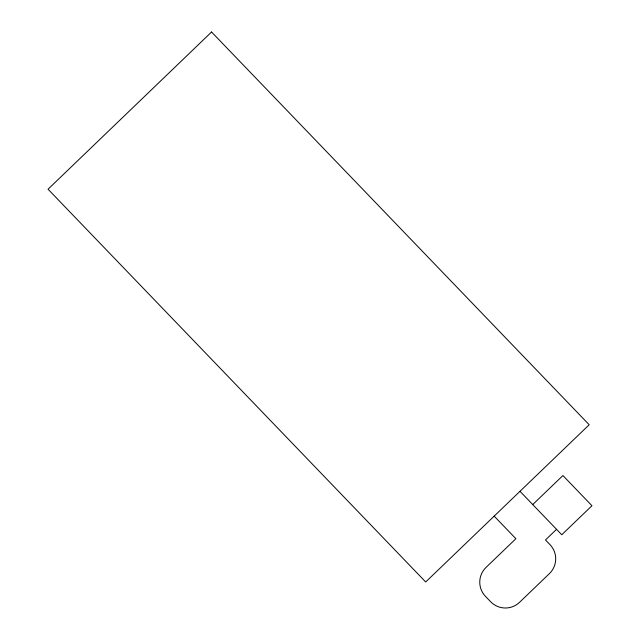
<?xml version="1.0" encoding="UTF-8"?>
<svg xmlns="http://www.w3.org/2000/svg" width="640" height="640" viewBox="0 0 640 640"><rect width="100%" height="100%" fill="white"/><g stroke="black" fill="none" stroke-linecap="round" stroke-linejoin="round"><path stroke-width="0.96" d="M532.728 504.568L562.92 475.536L591.952 505.728L561.76 534.76L519.992 491.312M556.544 529.328L545.488 539.96L549.992 544.648A20.472 20.472 0 0 1 549.424 573.592L519.584 602.288A20.472 20.472 0 0 1 490.632 601.72L485.472 596.352A20.472 20.472 0 0 1 486.04 567.408L515.888 538.712L494.176 516.128M211.56 32L48.048 189.216L425.688 581.984L589.2 424.768L211.56 32"/></g></svg>
